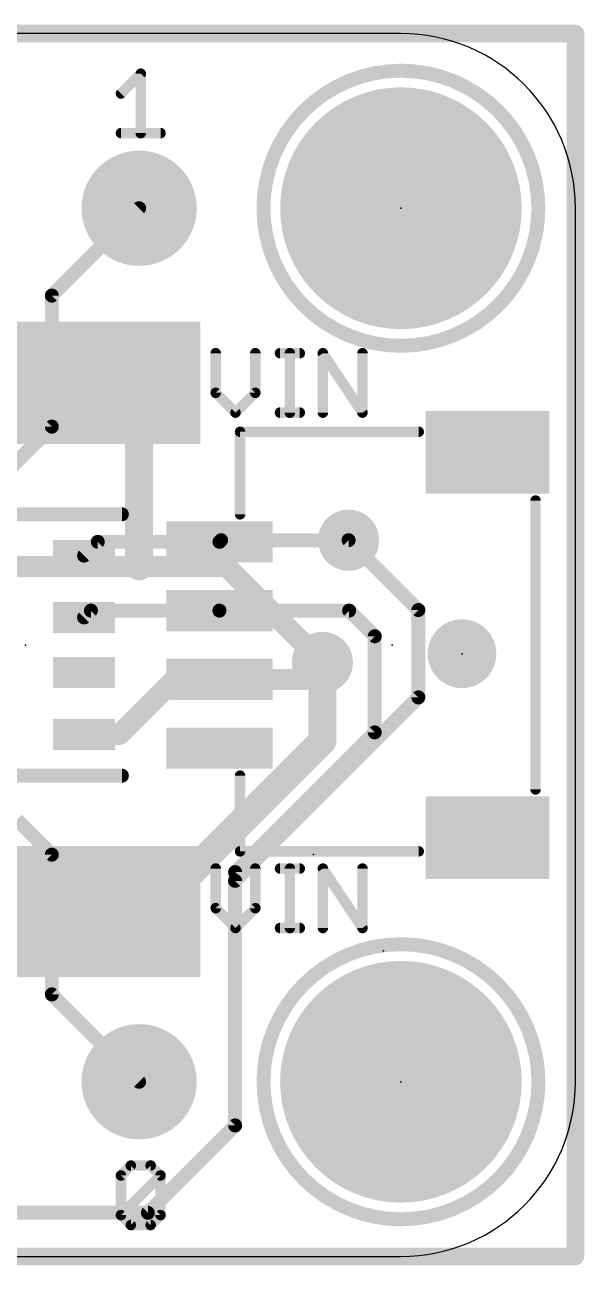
# Model space of a CAD drawing. Extents: x -0.1 to 38.2, y -0.1 to 17.9.
# Drawn here: x 30.09 to 38.23, y -0.13 to 17.91 of the extents above; entities that cross this region are included whole.
import ezdxf

# ---------------------------------------------------------------- set-up
doc = ezdxf.new("R2010")
doc.units = 0
for name, color, linetype in [('1', 12, 'CONTINUOUS'), ('16', 5, 'CONTINUOUS'), ('17', 110, 'CONTINUOUS'), ('18', 110, 'CONTINUOUS'), ('20', 53, 'CONTINUOUS'), ('21', 40, 'CONTINUOUS'), ('23', 40, 'CONTINUOUS'), ('24', 6, 'CONTINUOUS')]:
    doc.layers.add(name, color=color, linetype=linetype)

# ---------------------------------------------------------------- blocks, each defined once
blk = doc.blocks.new('RECT')
blk.add_solid([(-0.5, -0.5), (0.5, -0.5), (-0.5, 0.5), (0.5, 0.5)])
blk = doc.blocks.new('PIE')
at = {"const_width": 0.5}
blk.add_lwpolyline([(0, -0.25, 1), (0, 0.25, 1), (0, -0.25)], format="xyb", dxfattribs=at)
blk = doc.blocks.new('ROUNDP')
at = {"const_width": 0.5}
blk.add_lwpolyline([(0, -0.25, 1), (0, 0.25, 1), (0, -0.25)], format="xyb", dxfattribs=at)
blk = doc.blocks.new('ROUNDV')
at = {"const_width": 0.5}
blk.add_lwpolyline([(0, -0.25, 1), (0, 0.25, 1), (0, -0.25)], format="xyb", dxfattribs=at)

msp = doc.modelspace()

# ---------------------------------------------------------------- linework, layer by layer
at = {"layer": '1'}
for points, const_width in [([(0, 17.78), (38.1, 17.78)], 0.254), ([(38.1, 17.78), (38.1, 0)], 0.254), ([(30.48, 13.97), (31.75, 15.24)], 0.2032), ([(30.48, 12.065), (30.48, 13.97)], 0.2032), ([(29.845, 11.43), (30.48, 12.065)], 0.2032), ([(31.149, 10.39), (30.949, 10.19)], 0.2032), ([(32.919, 10.39), (31.149, 10.39)], 0.2032), ([(32.919, 10.39), (32.943, 10.414)], 0.2032), ([(34.798, 10.414), (32.943, 10.414)], 0.2032), ([(31.049, 9.39), (30.949, 9.29)], 0.2032), ([(32.919, 9.39), (31.049, 9.39)], 0.2032), ([(32.919, 9.39), (34.806, 9.39)], 0.2032), ([(34.806, 9.39), (35.179, 9.017)], 0.2032), ([(35.179, 9.017), (35.179, 7.62)], 0.2032), ([(34.171, 8.39), (34.417, 8.636)], 0.3048), ([(31.466, 7.59), (32.266, 8.39)], 0.3048), ([(32.266, 8.39), (32.919, 8.39)], 0.3048), ([(32.919, 8.39), (34.171, 8.39)], 0.3048), ([(30.949, 7.59), (31.466, 7.59)], 0.3048), ([(35.179, 7.62), (33.147, 5.588)], 0.2032), ([(29.972, 6.35), (30.48, 5.842)], 0.2032), ([(30.48, 5.842), (30.48, 3.81)], 0.2032), ([(33.147, 1.905), (33.147, 5.588)], 0.2032), ([(30.48, 3.81), (31.75, 2.54)], 0.2032), ([(31.877, 0.635), (33.147, 1.905)], 0.2032), ([(13.081, 0.635), (31.877, 0.635)], 0.2032), ([(38.1, 0), (0, 0)], 0.254)]:
    msp.add_lwpolyline(points, dxfattribs=dict(at, const_width=const_width))
for points, const_width in [([(38.1635, 17.78, 1), (38.0365, 17.78)], 0.127), ([(38.1, 17.7165, 1), (38.1, 17.8435)], 0.127), ([(31.7859, 15.2041, 1), (31.7141, 15.2759)], 0.1016), ([(30.5308, 13.97, 1), (30.4292, 13.97)], 0.1016), ([(30.4441, 14.0059, 1), (30.5159, 13.9341)], 0.1016), ([(30.4292, 12.065, 1), (30.5308, 12.065)], 0.1016), ([(30.5159, 12.0291, 1), (30.4441, 12.1009)], 0.1016), ([(31.149, 10.4408, 1), (31.149, 10.3392)], 0.1016), ([(31.1849, 10.3541, 1), (31.1131, 10.4259)], 0.1016), ([(32.8831, 10.4259, 1), (32.9549, 10.3541)], 0.1016), ([(32.943, 10.4648, 1), (32.943, 10.3632)], 0.1016), ([(32.9789, 10.3781, 1), (32.9071, 10.4499)], 0.1016), ([(32.919, 10.3392, 1), (32.919, 10.4408)], 0.1016), ([(34.798, 10.3632, 1), (34.798, 10.4648)], 0.1016), ([(30.9131, 10.2259, 1), (30.9849, 10.1541)], 0.1016), ([(31.049, 9.4408, 1), (31.049, 9.3392)], 0.1016), ([(31.0849, 9.3541, 1), (31.0131, 9.4259)], 0.1016), ([(32.919, 9.4408, 1), (32.919, 9.3392)], 0.1016), ([(32.919, 9.3392, 1), (32.919, 9.4408)], 0.1016), ([(34.8419, 9.4259, 1), (34.7701, 9.3541)], 0.1016), ([(34.806, 9.3392, 1), (34.806, 9.4408)], 0.1016), ([(30.9131, 9.3259, 1), (30.9849, 9.2541)], 0.1016), ([(35.2298, 9.017, 1), (35.1282, 9.017)], 0.1016), ([(35.1431, 8.9811, 1), (35.2149, 9.0529)], 0.1016), ([(34.4709, 8.5821, 1), (34.3631, 8.6899)], 0.1524), ([(32.266, 8.4662, 1), (32.266, 8.3138)], 0.1524), ([(32.3199, 8.3361, 1), (32.2121, 8.4439)], 0.1524), ([(32.919, 8.4662, 1), (32.919, 8.3138)], 0.1524), ([(32.919, 8.3138, 1), (32.919, 8.4662)], 0.1524), ([(34.1171, 8.4439, 1), (34.2249, 8.3361)], 0.1524), ([(34.171, 8.3138, 1), (34.171, 8.4662)], 0.1524), ([(30.949, 7.6662, 1), (30.949, 7.5138)], 0.1524), ([(31.4121, 7.6439, 1), (31.5199, 7.5361)], 0.1524), ([(31.466, 7.5138, 1), (31.466, 7.6662)], 0.1524), ([(35.1282, 7.62, 1), (35.2298, 7.62)], 0.1016), ([(35.2149, 7.5841, 1), (35.1431, 7.6559)], 0.1016), ([(30.5308, 5.842, 1), (30.4292, 5.842)], 0.1016), ([(30.4441, 5.8061, 1), (30.5159, 5.8779)], 0.1016), ([(33.1978, 5.588, 1), (33.0962, 5.588)], 0.1016), ([(33.1111, 5.6239, 1), (33.1829, 5.5521)], 0.1016), ([(30.5159, 3.8459, 1), (30.4441, 3.7741)], 0.1016), ([(30.4292, 3.81, 1), (30.5308, 3.81)], 0.1016), ([(31.7141, 2.5041, 1), (31.7859, 2.5759)], 0.1016), ([(33.1829, 1.8691, 1), (33.1111, 1.9409)], 0.1016), ([(33.0962, 1.905, 1), (33.1978, 1.905)], 0.1016), ([(31.8411, 0.6709, 1), (31.9129, 0.5991)], 0.1016), ([(31.877, 0.5842, 1), (31.877, 0.6858)], 0.1016), ([(38.0365, 0, 1), (38.1635, 0)], 0.127), ([(38.1, -0.0635, 1), (38.1, 0.0635)], 0.127)]:
    msp.add_lwpolyline(points, format="xyb", dxfattribs=dict(at, const_width=const_width))
at = {"layer": '16'}
for points, const_width in [([(0, 17.78), (38.1, 17.78)], 0.254), ([(38.1, 17.78), (38.1, 0)], 0.254), ([(31.75, 12.7), (29.21, 12.7)], 0.4064), ([(31.75, 12.7), (31.75, 10.033)], 0.4064), ([(35.814, 9.398), (34.798, 10.414)], 0.2032), ([(31.75, 10.033), (28.067, 10.033)], 0.3048), ([(33.02, 10.033), (31.75, 10.033)], 0.3048), ([(34.417, 8.636), (33.02, 10.033)], 0.3048), ([(35.814, 9.398), (35.814, 8.128)], 0.2032), ([(34.417, 8.636), (34.417, 7.493)], 0.4064), ([(33.147, 5.461), (35.814, 8.128)], 0.2032), ([(34.417, 7.493), (32.004, 5.08)], 0.4064), ([(33.147, 1.905), (33.147, 5.461)], 0.2032), ([(29.21, 5.08), (31.75, 5.08)], 0.4064), ([(32.004, 5.08), (31.75, 5.08)], 0.4064), ([(31.877, 0.635), (33.147, 1.905)], 0.2032), ([(13.335, 0.635), (31.877, 0.635)], 0.2032), ([(38.1, 0), (0, 0)], 0.254)]:
    msp.add_lwpolyline(points, dxfattribs=dict(at, const_width=const_width))
for points, const_width in [([(38.1635, 17.78, 1), (38.0365, 17.78)], 0.127), ([(38.1, 17.7165, 1), (38.1, 17.8435)], 0.127), ([(31.8516, 12.7, 1), (31.6484, 12.7)], 0.2032), ([(31.75, 12.5984, 1), (31.75, 12.8016)], 0.2032), ([(34.8339, 10.4499, 1), (34.7621, 10.3781)], 0.1016), ([(31.6484, 10.033, 1), (31.8516, 10.033)], 0.2032), ([(31.75, 10.1092, 1), (31.75, 9.9568)], 0.1524), ([(31.75, 9.9568, 1), (31.75, 10.1092)], 0.1524), ([(33.0739, 10.0869, 1), (32.9661, 9.9791)], 0.1524), ([(33.02, 9.9568, 1), (33.02, 10.1092)], 0.1524), ([(35.8648, 9.398, 1), (35.7632, 9.398)], 0.1016), ([(35.7781, 9.3621, 1), (35.8499, 9.4339)], 0.1016), ([(34.5186, 8.636, 1), (34.3154, 8.636)], 0.2032), ([(34.3631, 8.5821, 1), (34.4709, 8.6899)], 0.1524), ([(35.7632, 8.128, 1), (35.8648, 8.128)], 0.1016), ([(35.8499, 8.0921, 1), (35.7781, 8.1639)], 0.1016), ([(34.3154, 7.493, 1), (34.5186, 7.493)], 0.2032), ([(34.4888, 7.4212, 1), (34.3452, 7.5648)], 0.2032), ([(33.1978, 5.461, 1), (33.0962, 5.461)], 0.1016), ([(33.1111, 5.4969, 1), (33.1829, 5.4251)], 0.1016), ([(31.75, 5.1816, 1), (31.75, 4.9784)], 0.2032), ([(31.75, 4.9784, 1), (31.75, 5.1816)], 0.2032), ([(31.9322, 5.1518, 1), (32.0758, 5.0082)], 0.2032), ([(32.004, 4.9784, 1), (32.004, 5.1816)], 0.2032), ([(33.1829, 1.8691, 1), (33.1111, 1.9409)], 0.1016), ([(33.0962, 1.905, 1), (33.1978, 1.905)], 0.1016), ([(31.8411, 0.6709, 1), (31.9129, 0.5991)], 0.1016), ([(31.877, 0.5842, 1), (31.877, 0.6858)], 0.1016), ([(38.0365, 0, 1), (38.1635, 0)], 0.127), ([(38.1, -0.0635, 1), (38.1, 0.0635)], 0.127)]:
    msp.add_lwpolyline(points, format="xyb", dxfattribs=dict(at, const_width=const_width))
at = {"layer": '20'}
for p, q in [((35.56, 17.78), (2.54, 17.78)), ((38.1, 2.54), (38.1, 15.24)), ((2.54, 0), (35.56, 0))]:
    msp.add_line(p, q, dxfattribs=at)
for centre, start, end in [((35.56, 15.24), 0, 90), ((35.56, 2.54), 270, 0)]:
    msp.add_arc(centre, 2.54, start, end, dxfattribs=at)
at = {"layer": '21'}
for points, const_width in [([(35.56, 13.24, 1), (35.56, 17.24, 1), (35.56, 13.24)], 0.2032), ([(31.8117, 17.1965, 1), (31.7355, 17.1965)], 0.0762), ([(31.8005, 17.1696, 1), (31.7466, 17.2235)], 0.0762), ([(31.4585, 16.9354, 1), (31.5124, 16.8815)], 0.0762), ([(31.4854, 16.3703, 1), (31.4854, 16.2941)], 0.0762), ([(31.7355, 16.3322, 1), (31.8117, 16.3322)], 0.0762), ([(32.0617, 16.2941, 1), (32.0617, 16.3703)], 0.0762), ([(32.9029, 13.1325, 1), (32.8267, 13.1325)], 0.0762), ([(33.4792, 13.1325, 1), (33.403, 13.1325)], 0.0762), ([(33.8004, 13.1706, 1), (33.8004, 13.0944)], 0.0762), ([(33.9825, 13.1325, 1), (33.9063, 13.1325)], 0.0762), ([(34.0885, 13.0944, 1), (34.0885, 13.1706)], 0.0762), ([(34.4557, 13.1537, 1), (34.3923, 13.1114)], 0.0762), ([(34.4621, 13.1325, 1), (34.3859, 13.1325)], 0.0762), ([(35.0384, 13.1325, 1), (34.9622, 13.1325)], 0.0762), ([(32.8918, 12.5833, 1), (32.8379, 12.5294)], 0.0762), ([(33.468, 12.5294, 1), (33.4141, 12.5833)], 0.0762), ([(32.8267, 12.5563, 1), (32.9029, 12.5563)], 0.0762), ([(33.403, 12.5563, 1), (33.4792, 12.5563)], 0.0762), ([(33.126, 12.2951, 1), (33.1799, 12.2413)], 0.0762), ([(33.126, 12.2413, 1), (33.1799, 12.2951)], 0.0762), ([(33.8004, 12.3063, 1), (33.8004, 12.2301)], 0.0762), ([(33.9063, 12.2682, 1), (33.9825, 12.2682)], 0.0762), ([(34.0885, 12.2301, 1), (34.0885, 12.3063)], 0.0762), ([(34.3859, 12.2682, 1), (34.4621, 12.2682)], 0.0762), ([(34.9622, 12.2682, 1), (35.0384, 12.2682)], 0.0762), ([(34.9686, 12.2471, 1), (35.032, 12.2893)], 0.0762), ([(33.2571, 11.99, 1), (33.1809, 11.99)], 0.0762), ([(33.219, 12.0281, 1), (33.219, 11.9519)], 0.0762), ([(35.819, 11.9519, 1), (35.819, 12.0281)], 0.0762), ([(37.5571, 10.99, 1), (37.4809, 10.99)], 0.0762), ([(31.499, 10.7392, 1), (31.499, 10.8408)], 0.1016), ([(33.1809, 10.79, 1), (33.2571, 10.79)], 0.0762), ([(31.499, 6.9392, 1), (31.499, 7.0408)], 0.1016), ([(33.2571, 6.99, 1), (33.1809, 6.99)], 0.0762), ([(37.4809, 6.79, 1), (37.5571, 6.79)], 0.0762), ([(33.219, 5.9281, 1), (33.219, 5.8519)], 0.0762), ([(35.819, 5.8519, 1), (35.819, 5.9281)], 0.0762), ([(33.1809, 5.89, 1), (33.2571, 5.89)], 0.0762), ([(32.9029, 5.6395, 1), (32.8267, 5.6395)], 0.0762), ([(33.4792, 5.6395, 1), (33.403, 5.6395)], 0.0762), ([(33.8004, 5.6776, 1), (33.8004, 5.6014)], 0.0762), ([(33.9825, 5.6395, 1), (33.9063, 5.6395)], 0.0762), ([(34.0885, 5.6014, 1), (34.0885, 5.6776)], 0.0762), ([(34.4557, 5.6607, 1), (34.3923, 5.6184)], 0.0762), ([(34.4621, 5.6395, 1), (34.3859, 5.6395)], 0.0762), ([(35.0384, 5.6395, 1), (34.9622, 5.6395)], 0.0762), ([(32.8918, 5.0903, 1), (32.8379, 5.0364)], 0.0762), ([(32.8267, 5.0633, 1), (32.9029, 5.0633)], 0.0762), ([(33.403, 5.0633, 1), (33.4792, 5.0633)], 0.0762), ([(33.468, 5.0364, 1), (33.4141, 5.0903)], 0.0762), ([(33.126, 4.8021, 1), (33.1799, 4.7483)], 0.0762), ([(33.126, 4.7483, 1), (33.1799, 4.8021)], 0.0762), ([(33.8004, 4.8133, 1), (33.8004, 4.7371)], 0.0762), ([(33.9063, 4.7752, 1), (33.9825, 4.7752)], 0.0762), ([(34.0885, 4.7371, 1), (34.0885, 4.8133)], 0.0762), ([(34.3859, 4.7752, 1), (34.4621, 4.7752)], 0.0762), ([(34.9622, 4.7752, 1), (35.0384, 4.7752)], 0.0762), ([(34.9686, 4.7541, 1), (35.032, 4.7963)], 0.0762), ([(35.56, 0.54, 1), (35.56, 4.54, 1), (35.56, 0.54)], 0.2032), ([(31.6295, 1.3596, 1), (31.6295, 1.2834)], 0.0762), ([(31.6564, 1.2946, 1), (31.6026, 1.3485)], 0.0762), ([(31.9446, 1.3485, 1), (31.8907, 1.2946)], 0.0762), ([(31.9176, 1.2834, 1), (31.9176, 1.3596)], 0.0762), ([(31.5235, 1.1775, 1), (31.4473, 1.1775)], 0.0762), ([(31.4585, 1.2044, 1), (31.5124, 1.1505)], 0.0762), ([(32.0998, 1.1775, 1), (32.0236, 1.1775)], 0.0762), ([(32.0886, 1.1505, 1), (32.0347, 1.2044)], 0.0762), ([(32.0347, 1.1505, 1), (32.0886, 1.2044)], 0.0762), ([(31.5124, 0.6282, 1), (31.4585, 0.5743)], 0.0762), ([(31.4585, 0.6282, 1), (31.5124, 0.5743)], 0.0762), ([(31.4473, 0.6013, 1), (31.5235, 0.6013)], 0.0762), ([(32.0236, 0.6013, 1), (32.0998, 0.6013)], 0.0762), ([(32.0886, 0.5743, 1), (32.0347, 0.6282)], 0.0762), ([(31.6295, 0.4953, 1), (31.6295, 0.4191)], 0.0762), ([(31.6026, 0.4303, 1), (31.6564, 0.4841)], 0.0762), ([(31.8907, 0.4841, 1), (31.9446, 0.4303)], 0.0762), ([(31.9176, 0.4191, 1), (31.9176, 0.4953)], 0.0762)]:
    msp.add_lwpolyline(points, format="xyb", dxfattribs=dict(at, const_width=const_width))
for points, const_width in [([(31.4854, 16.9084), (31.7736, 17.1965)], 0.1524), ([(31.7736, 17.1965), (31.7736, 16.3322)], 0.1524), ([(31.4854, 16.3322), (32.0617, 16.3322)], 0.1524), ([(32.8648, 13.1325), (32.8648, 12.5563)], 0.1524), ([(33.4411, 12.5563), (33.4411, 13.1325)], 0.1524), ([(33.8004, 13.1325), (34.0885, 13.1325)], 0.1524), ([(33.9444, 12.2682), (33.9444, 13.1325)], 0.1524), ([(34.424, 12.2682), (34.424, 13.1325)], 0.1524), ([(34.424, 13.1325), (35.0003, 12.2682)], 0.1524), ([(35.0003, 12.2682), (35.0003, 13.1325)], 0.1524), ([(32.8648, 12.5563), (33.153, 12.2682)], 0.1524), ([(33.153, 12.2682), (33.4411, 12.5563)], 0.1524), ([(33.8004, 12.2682), (34.0885, 12.2682)], 0.1524), ([(33.219, 10.79), (33.219, 11.99)], 0.1524), ([(33.219, 11.99), (35.819, 11.99)], 0.1524), ([(37.519, 6.79), (37.519, 10.99)], 0.1524), ([(28.699, 10.79), (31.499, 10.79)], 0.2032), ([(31.499, 6.99), (28.699, 6.99)], 0.2032), ([(33.219, 5.89), (33.219, 6.99)], 0.1524), ([(35.819, 5.89), (33.219, 5.89)], 0.1524), ([(32.8648, 5.6395), (32.8648, 5.0633)], 0.1524), ([(33.4411, 5.0633), (33.4411, 5.6395)], 0.1524), ([(33.8004, 5.6395), (34.0885, 5.6395)], 0.1524), ([(33.9444, 4.7752), (33.9444, 5.6395)], 0.1524), ([(34.424, 4.7752), (34.424, 5.6395)], 0.1524), ([(34.424, 5.6395), (35.0003, 4.7752)], 0.1524), ([(35.0003, 4.7752), (35.0003, 5.6395)], 0.1524), ([(32.8648, 5.0633), (33.153, 4.7752)], 0.1524), ([(33.153, 4.7752), (33.4411, 5.0633)], 0.1524), ([(33.8004, 4.7752), (34.0885, 4.7752)], 0.1524), ([(31.4854, 1.1775), (31.6295, 1.3215)], 0.1524), ([(31.6295, 1.3215), (31.9176, 1.3215)], 0.1524), ([(31.9176, 1.3215), (32.0617, 1.1775)], 0.1524), ([(31.4854, 0.6013), (31.4854, 1.1775)], 0.1524), ([(31.4854, 0.6013), (32.0617, 1.1775)], 0.1524), ([(32.0617, 1.1775), (32.0617, 0.6013)], 0.1524), ([(31.6295, 0.4572), (31.4854, 0.6013)], 0.1524), ([(32.0617, 0.6013), (31.9176, 0.4572)], 0.1524), ([(31.9176, 0.4572), (31.6295, 0.4572)], 0.1524)]:
    msp.add_lwpolyline(points, dxfattribs=dict(at, const_width=const_width))
at = {"layer": '23'}
for p in [(35.56, 15.24), (30.099, 8.89), (35.433, 8.89), (36.449, 8.763), (35.56, 2.54)]:
    msp.add_point(p, dxfattribs=at)
at = {"layer": '24'}
for p in [(34.29, 5.842), (35.306, 4.445)]:
    msp.add_point(p, dxfattribs=at)

# ---------------------------------------------------------------- block references
at = {"layer": '1'}
for p, xscale, yscale, rotation in [((36.819, 11.69), 1.8, 1.2, 180), ((32.919, 10.39), 1.55, 0.6, 180), ((30.949, 10.19), 0.45, 0.9, 270), ((32.919, 9.39), 1.55, 0.6, 180), ((30.949, 9.29), 0.45, 0.9, 270), ((30.949, 8.49), 0.45, 0.9, 270), ((32.919, 8.39), 1.55, 0.6, 180), ((30.949, 7.59), 0.45, 0.9, 270), ((32.919, 7.39), 1.55, 0.6, 180), ((36.819, 6.09), 1.8, 1.2, 180)]:
    msp.add_blockref('RECT', p, dxfattribs=dict(at, xscale=xscale, yscale=yscale, rotation=rotation))
msp.add_blockref('PIE', (36.449, 8.763), dxfattribs=at)
at = {"layer": '17', "xscale": 3.516, "yscale": 3.516}
for p in [(35.56, 15.24), (35.56, 15.24), (35.56, 2.54), (35.56, 2.54)]:
    msp.add_blockref('ROUNDP', p, dxfattribs=at)
at = {"layer": '17', "xscale": 1.6764, "yscale": 1.6764}
for p, rotation in [((31.75, 15.24), 270), ((31.75, 15.24), 270), ((31.75, 12.7), 90), ((31.75, 12.7), 90), ((31.75, 5.08), 90), ((31.75, 5.08), 90), ((31.75, 2.54), 90), ((31.75, 2.54), 90)]:
    msp.add_blockref('ROUNDP', p, dxfattribs=dict(at, rotation=rotation))
at = {"layer": '18', "xscale": 0.889, "yscale": 0.889}
for p in [(34.798, 10.414), (34.798, 10.414), (34.417, 8.636), (34.417, 8.636)]:
    msp.add_blockref('ROUNDV', p, dxfattribs=at)
at = {"layer": '21'}
for p, xscale, yscale in [((19.05, 12.7), 27.178, 1.778), ((26.67, 5.0165), 11.938, 1.905)]:
    msp.add_blockref('RECT', p, dxfattribs=dict(at, xscale=xscale, yscale=yscale))

doc.saveas('drawing.dxf')
